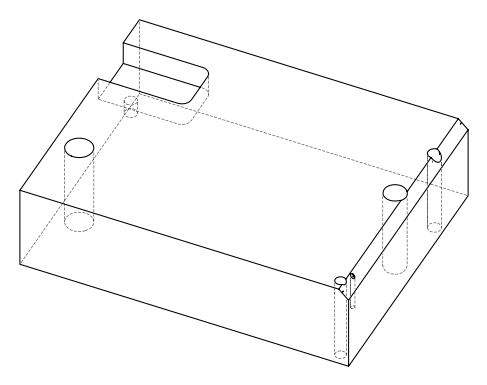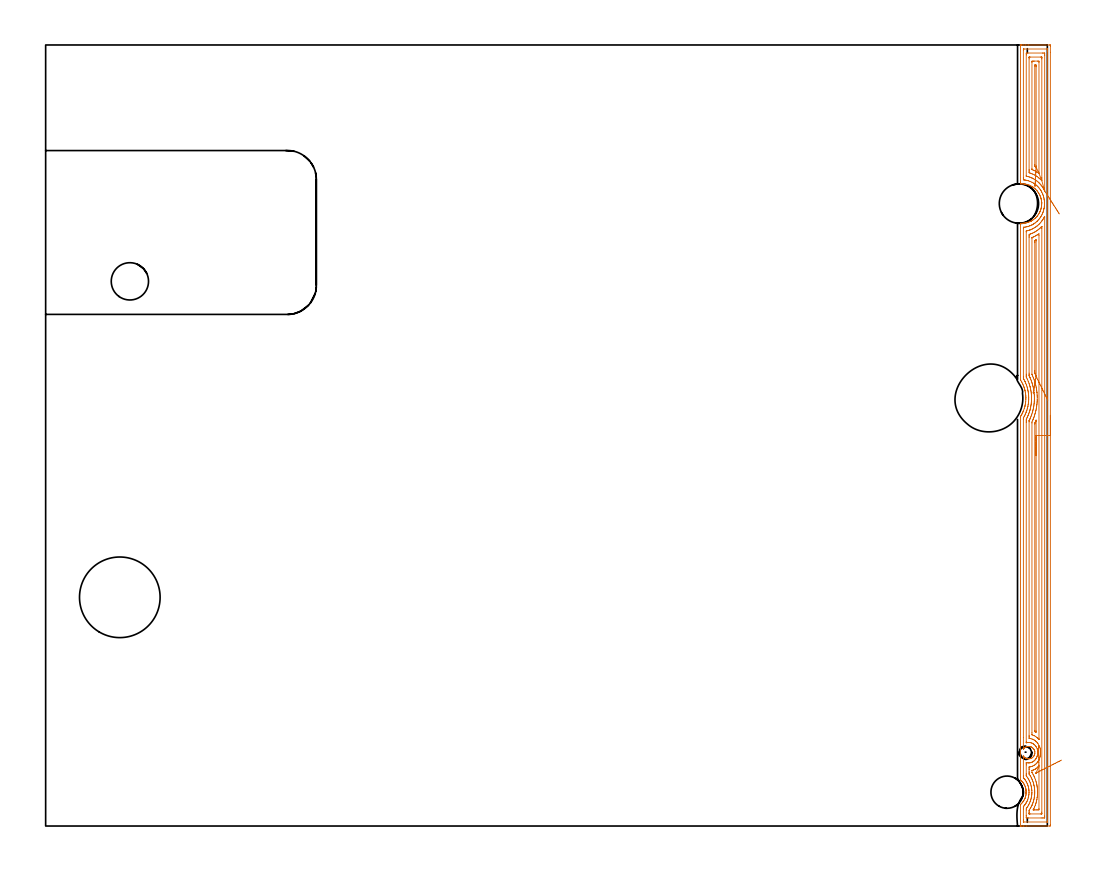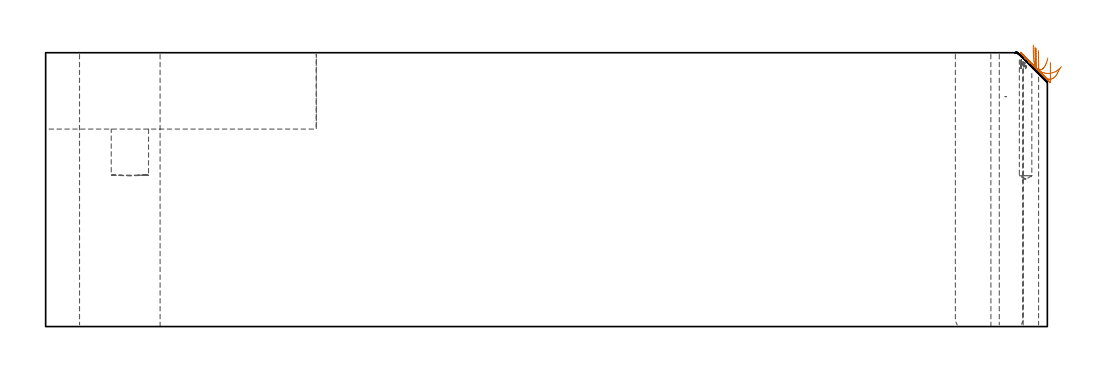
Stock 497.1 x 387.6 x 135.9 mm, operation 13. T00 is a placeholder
(PLAN: 15 operations, 12 tool changes, 46.1 min)
(1 INDEXABLE_INSERT_DRILL_THROUGH_HOLE_FROM_SOLID | STEP1HOLE_3 | NXT0302_035 | 0.56 min | 170663 mm3)
(2 INDEXABLE_INSERT_DRILL_BLIND_HOLE_FROM_SOLID | STEP1POCKET | NXT0302_008 | 0.11 min | 16328 mm3)
(3 SPOT_DRILL | STEP1HOLE | NXT0321_9005460120000 | 0.05 min | 182 mm3)
(4 SPOT_DRILL_1 | STEP1HOLE_2 | NXT0321_9005460120000 | 0.03 min | 57 mm3)
(5 SPOT_DRILL_2 | STEP1POCKET_1 | NXT0321_9005460120000 | 0.03 min | 35 mm3)
(6 DRILL_BLIND_HOLE_INTO_CENTER | STEP1HOLE | UGT0301_457 | 0.05 min | 168 mm3)
(7 GUN_DRILL_THROUGH_HOLE | STEP1HOLE | UGT0307_003 | 0.69 min | 4904 mm3)
(8 SPADE_DRILL_TO_ENLARGE_THROUGH_HOLE | STEP1HOLE | UGT0306_010 | 0.58 min | 35249 mm3)
(9 DRILL_BLIND_HOLE_INTO_CENTER_1 | STEP1HOLE_2 | UGT0301_217 | 0.07 min | 1143 mm3)
(10 DRILL_TO_ENLARGE_BLIND_HOLE | STEP1HOLE_2 | NXT0301_111 | 0.11 min | 3431 mm3)
(11 GUN_DRILL_THROUGH_HOLE_1 | STEP1HOLE_2 | UGT0307_013 | 0.77 min | 22727 mm3)
(12 DRILL_BLIND_HOLE_INTO_CENTER_2 | STEP1POCKET_1 | UGT0301_457 | 0.26 min | 1813 mm3)
(13 AREA_MILL | FG_CHAMFER_SURFACE | UGT0205_001 | 18.48 min | 41581 mm3)
(14 MILL_SLOT | SLOT_PARTIAL_RECTANGULAR | UGT0201_094 | Follow Part, ap 5, ae 75% | 15.5 min | 400421 mm3)
(15 MILL_THROUGH_HOLE_FROM_SOLID_MATERIAL | STEP1HOLE_1 | NXT0201_007 | Circular | 8.86 min | 119227 mm3)
(TOOL NXT0302_035 | Index. Insert Drill 40mm [880-D4000L40-05] | D40 PA176 FL200 Z2)
(TOOL NXT0302_008 | Index. Insert Drill 18.5mm [880-D1850L25-05] | D18.5 PA176 FL93 Z2)
(TOOL NXT0321_9005460120000 | NC Spot Drill, 142deg, 12mm, Carbide, Uncoated | D12 PA142 FL30 Z2)
(TOOL UGT0301_457 | Carbide Drill 6.2 mm | D6.2 PA118 FL63 Z2)
(TOOL UGT0307_003 | Gun Drill 7 mm | D7 PA130 FL24 Z1)
(TOOL UGT0306_010 | Spade Drill 19.5mm | D19.5 PA132 FL10 Z2)
(TOOL UGT0301_217 | Twist Drill 10.4 mm | D10.4 PA118 FL82 Z2)
(TOOL NXT0301_111 | Carbide Drill 16.1mm [860.1-1610-050A1-PM 4234] | D16.1 PA147 FL73 Z2)
(TOOL UGT0307_013 | Gun Drill 16 mm | D16 PA130 FL24 Z1)
(TOOL UGT0205_001 | Chamfer Mill 20 x 3 x 45 deg. | D20 FL50 Z2)
(TOOL UGT0201_094 | End mill 20 mm | D20 FL38 Z4)
(TOOL NXT0201_007 | ENDMILL 25mm [R216.25-25050GCK54P 1620] | D25 R3 FL54 Z5)
(OP 13 AREA_MILL)
G17 G21 G94 G90
T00 M6
G54
G17 G0 G90 X498.6 Y203.8 S1061 M3
G43 Z145.9 H0
Z131.1
G94 G1 Y203.762 Z130.228 F250.
Y203.648 Z129.363
Y203.459 Z128.512
Y203.197 Z127.68
Y202.863 Z126.874
Y202.46 Z126.1
Y201.992 Z125.364
Y201.461 Z124.672
Y200.871 Z124.029
Y200.228 Z123.44
Y199.536 Z122.908
Y198.8 Z122.44
Y198.026 Z122.037
Y197.22 Z121.703
Y196.388 Z121.441
Y195.537 Z121.252
Y194.672 Z121.138
Y193.8 Z121.1
X498.599 Y0.631 Z121.101
X498.596 Y0.241 Z121.102
X498.593 Y0.01 Z121.105
X498.214 Y0. Z121.483
X486.816 Z132.878
X485.424 Z134.272
X485.063 Z134.632
X484.118 Z135.582
X483.958 Y0.001 Z135.734
X483.893 Y0.003 Z135.799
X483.803 Y0.01 Z135.888
X483.8 Y0.184 Z135.9
Y10.469
X483.804 Y10.715 Z135.89
X483.897 Y10.807 Z135.8
X483.971 Y10.878 Z135.729
X484.227 Y11.125 Z135.472
X484.544 Y11.452 Z135.156
X484.77 Y11.717 Z134.927
X484.79 Y11.74 Z134.907
X485.02 Y12.038 Z134.678
X485.063 Y12.098 Z134.635
X485.175 Y12.257 Z134.52
X485.239 Y12.345 Z134.458
X485.468 Y12.713 Z134.23
X485.682 Y13.089 Z134.015
X485.714 Y13.152 Z133.982
X485.758 Y13.239 Z133.938
X485.88 Y13.508 Z133.819
X485.92 Y13.599 Z133.777
X485.959 Y13.683 Z133.74
X486.008 Y13.81 Z133.691
X486.134 Y14.133 Z133.564
X486.248 Y14.493 Z133.45
X486.276 Y14.579 Z133.423
X486.392 Y15.027 Z133.307
X486.418 Y15.157 Z133.282
X486.481 Y15.473 Z133.219
X486.545 Y15.921 Z133.153
X486.553 Y16.001 Z133.145
X486.574 Y16.217 Z133.12
Y16.238 Z133.119
X486.587 Y16.455 Z133.11
X486.589 Y16.507 Z133.107
Y16.516 Z133.106
X486.596 Y16.725 Z133.103
Y16.729
X486.595 Y16.731 Z133.101
Y16.732 Z133.099
X486.598 Y16.815 Z133.101
X486.597 Y16.87 Z133.102
X486.589 Y17.099 Z133.106
X486.581 Y17.226 Z133.11
X486.575 Y17.379 Z133.122
Y17.383
X486.56 Y17.546 Z133.134
X486.551 Y17.623 Z133.142
X486.543 Y17.709 Z133.154
X486.524 Y17.84 Z133.175
X486.521 Y17.861 Z133.179
X486.475 Y18.157 Z133.223
X486.401 Y18.517 Z133.295
X486.384 Y18.603 Z133.312
X486.378 Y18.626 Z133.318
X486.287 Y18.964 Z133.405
X486.266 Y19.051 Z133.429
X486.232 Y19.162 Z133.467
X486.215 Y19.213 Z133.483
X486.149 Y19.412 Z133.545
X486.122 Y19.496 Z133.573
X485.945 Y19.946 Z133.752
X485.745 Y20.39 Z133.955
X485.683 Y20.512 Z134.016
X485.544 Y20.753 Z134.154
X485.459 Y20.902 Z134.239
X485.22 Y21.284 Z134.478
X485.011 Y21.576 Z134.688
X484.791 Y21.861 Z134.909
X484.725 Y21.941 Z134.975
X484.657 Y22.022 Z135.043
X484.592 Y22.094 Z135.107
X484.519 Y22.178 Z135.181
X484.231 Y22.472 Z135.468
X484.214 Y22.49 Z135.485
X483.865 Y22.821 Z135.831
X483.804 Y22.885 Z135.889
X483.8 Y22.989 Z135.9
Y202.743
X483.805 Y203.257 Z135.895
X483.806 Y203.264 Z135.894
X483.899 Y203.416 Z135.801
X484.028 Y203.632 Z135.671
X484.279 Y204.084 Z135.415
X484.456 Y204.396 Z135.241
X484.529 Y204.526 Z135.169
X484.791 Y205.035 Z134.908
X484.964 Y205.42 Z134.733
X485.054 Y205.636 Z134.646
X485.15 Y205.873 Z134.547
X485.205 Y206.006 Z134.493
X485.331 Y206.314 Z134.367
X485.655 Y207.208 Z134.045
X485.684 Y207.298 Z134.016
X485.903 Y208.109 Z133.79
X485.939 Y208.26 Z133.758
X485.971 Y208.397 Z133.726
X486.005 Y208.556 Z133.686
X486.108 Y209.003 Z133.583
X486.266 Y209.897 Z133.433
X486.37 Y210.792 Z133.326
X486.428 Y211.686 Z133.267
X486.432 Y212.17 Z133.256
X486.435 Y212.58
X486.426 Y212.787 Z133.263
X486.421 Y212.931 Z133.272
X486.398 Y213.465 Z133.293
X486.397 Y213.475 Z133.294
X486.309 Y214.369 Z133.386
X486.254 Y214.746 Z133.445
X486.177 Y215.253 Z133.52
X486.049 Y215.857 Z133.644
X485.988 Y216.147 Z133.704
X485.986 Y216.158 Z133.707
X485.965 Y216.243 Z133.731
X485.939 Y216.346 Z133.759
X485.896 Y216.514 Z133.803
X485.759 Y217.04 Z133.939
X485.683 Y217.302 Z134.015
X485.647 Y217.41 Z134.051
X485.579 Y217.619 Z134.119
X485.464 Y217.946 Z134.231
X485.348 Y218.258 Z134.351
X485.301 Y218.382 Z134.398
X485.112 Y218.84 Z134.585
X484.911 Y219.296 Z134.789
X484.791 Y219.566 Z134.908
X484.704 Y219.735 Z134.993
X484.405 Y220.294 Z135.295
X484.231 Y220.616 Z135.467
X483.898 Y221.184 Z135.8
X483.852 Y221.258 Z135.846
X483.804 Y221.346 Z135.89
X483.8 Y221.523 Z135.9
Y298.88
X483.803 Y299.111 Z135.889
X484.007 Y299.12 Z135.687
X484.789 Y299.116 Z134.907
X485.236 Y299.135 Z134.46
X485.405 Y299.153 Z134.29
X485.682 Y299.181 Z134.014
X485.939 Y299.218 Z133.757
X486.34 Y299.276 Z133.36
X486.576 Y299.327 Z133.123
X486.816 Y299.387 Z132.88
X486.953 Y299.42 Z132.745
X487.023 Y299.438 Z132.675
X487.255 Y299.505 Z132.442
X487.468 Y299.567 Z132.23
X487.917 Y299.722 Z131.782
X488.361 Y299.901 Z131.338
X488.409 Y299.924 Z131.289
X488.57 Y299.998 Z131.126
X488.701 Y300.058 Z130.998
X488.945 Y300.17 Z130.754
X489.041 Y300.222 Z130.658
X489.154 Y300.284 Z130.542
X489.253 Y300.337 Z130.445
X489.703 Y300.607 Z129.995
X489.885 Y300.726 Z129.813
X490.145 Y300.896 Z129.553
X490.378 Y301.064 Z129.32
X491.039 Y301.613 Z128.661
X491.144 Y301.712 Z128.554
X491.2 Y301.765 Z128.497
X491.246 Y301.807 Z128.452
X491.408 Y301.958 Z128.291
X491.734 Y302.308 Z127.965
X491.785 Y302.364 Z127.912
X491.841 Y302.424 Z127.858
X491.931 Y302.521 Z127.768
X492.002 Y302.606 Z127.697
X492.077 Y302.699 Z127.619
X492.185 Y302.827 Z127.515
X492.205 Y302.851 Z127.494
X492.522 Y303.288 Z127.177
X492.661 Y303.494 Z127.037
X492.831 Y303.745 Z126.867
X493.083 Y304.189 Z126.614
X493.173 Y304.358 Z126.526
X493.24 Y304.486 Z126.46
X493.319 Y304.639 Z126.379
X493.342 Y304.693 Z126.354
X493.519 Y305.084 Z126.18
X493.538 Y305.13 Z126.162
X493.7 Y305.533 Z125.998
X493.852 Y305.999 Z125.845
X493.862 Y306.035 Z125.834
X493.975 Y306.427 Z125.723
X494.019 Y306.611 Z125.68
X494.079 Y306.873 Z125.617
X494.146 Y307.223 Z125.553
X494.163 Y307.321 Z125.533
X494.17 Y307.376 Z125.524
X494.226 Y307.767 Z125.472
X494.235 Y307.852 Z125.464
X494.268 Y308.215 Z125.429
X494.289 Y308.661 Z125.406
Y308.859 Z125.404
Y308.938 Z125.405
Y309.109 Z125.406
X494.286 Y309.165 Z125.407
X494.281 Y309.321 Z125.418
X494.282 Y309.323
X494.271 Y309.556 Z125.428
X494.23 Y310.002 Z125.468
X494.222 Y310.059 Z125.475
X494.168 Y310.45 Z125.529
X494.085 Y310.896 Z125.611
X494.072 Y310.953 Z125.624
X493.981 Y311.344 Z125.716
X493.965 Y311.4 Z125.732
X493.857 Y311.79 Z125.842
X493.806 Y311.948 Z125.894
X493.715 Y312.224 Z125.982
X493.611 Y312.498 Z126.088
X493.597 Y312.533 Z126.102
X493.535 Y312.684 Z126.162
X493.329 Y313.134 Z126.367
X493.104 Y313.578 Z126.594
X492.824 Y314.066 Z126.876
X492.694 Y314.271 Z127.006
X492.557 Y314.472 Z127.143
X492.526 Y314.514 Z127.174
X492.25 Y314.883 Z127.448
X492.077 Y315.1 Z127.619
X491.93 Y315.286 Z127.768
X491.862 Y315.366 Z127.837
X491.457 Y315.787 Z128.241
X491.038 Y316.196 Z128.66
X490.969 Y316.259 Z128.729
X490.562 Y316.589 Z129.136
X490.33 Y316.766 Z129.37
X490.146 Y316.905 Z129.554
X490.075 Y316.954 Z129.625
X489.963 Y317.032 Z129.735
X489.885 Y317.083 Z129.811
X489.778 Y317.153 Z129.92
X489.676 Y317.213 Z130.024
X489.661 Y317.222 Z130.039
X489.446 Y317.346 Z130.249
X489.252 Y317.46 Z130.445
X488.81 Y317.693 Z130.889
X488.591 Y317.795 Z131.109
X488.361 Y317.902 Z131.338
X488.248 Y317.948 Z131.45
X488.131 Y317.997 Z131.564
X488.011 Y318.047 Z131.687
X487.469 Y318.231 Z132.231
X487.023 Y318.362 Z132.675
X486.816 Y318.412 Z132.882
X486.576 Y318.47 Z133.123
X486.131 Y318.556 Z133.569
X485.939 Y318.582 Z133.76
X485.684 Y318.616 Z134.015
X485.247 Y318.649 Z134.451
X484.791 Y318.683 Z134.908
X484.186 Y318.681 Z135.511
X484.077 Z135.62
X483.896 Y318.683 Z135.801
X483.805 Y318.685 Z135.891
X483.8 Y319.002 Z135.9
Y387.416
X483.802 Y387.59 Z135.889
X483.957 Y387.597 Z135.736
X484.118 Y387.6 Z135.582
X484.341 Z135.359
X485.063 Z134.632
X486.3 Z133.396
X487.693 Z132.003
X498.214 Z121.483
X498.475 Y387.597 Z121.223
X498.592 Y387.59 Z121.106
X498.599 Y387.47 Z121.099
X498.6 Y386.969 Z121.1
Y383.95
Y193.8
X497.186 Z122.514
X497.185 Y2.575 Z122.515
X497.179 Y2.013 Z122.521
X497.119 Y2.009 Z122.581
X497.009 Y2.004 Z122.691
X496.872 Y2.001 Z122.828
X485.473 Z134.227
X485.283 Y2.006 Z134.417
X485.248 Y2.01 Z134.452
X485.221 Y2.016 Z134.479
X485.22 Y2.059 Z134.48
X485.216 Y2.264 Z134.484
X485.215 Y2.42 Z134.485
X485.214 Y3.16 Z134.486
Y8.525
Y8.68
X485.216 Y9.418 Z134.484
X485.219 Y9.574 Z134.481
X485.221 Y9.662 Z134.479
X485.391 Y9.857 Z134.309
X485.517 Y10.005 Z134.183
X485.919 Y10.489 Z133.781
X485.939 Y10.517 Z133.761
X486.284 Y11.011 Z133.416
X486.508 Y11.363 Z133.192
X486.582 Y11.483 Z133.118
X486.625 Y11.558 Z133.075
X486.816 Y11.904 Z132.884
X486.933 Y12.138 Z132.767
X486.989 Y12.257 Z132.711
X487.204 Y12.755 Z132.496
X487.359 Y13.152 Z132.341
X487.411 Y13.295 Z132.289
X487.636 Y14.017 Z132.064
X487.644 Y14.046 Z132.056
X487.693 Y14.238 Z132.007
X487.813 Y14.817 Z131.887
X487.837 Y14.94 Z131.863
X487.933 Y15.589 Z131.767
X487.959 Y15.834 Z131.741
X487.997 Y16.419 Z131.703
X488.005 Y16.729 Z131.695
X487.992 Y17.318 Z131.708
X487.973 Y17.623 Z131.727
X487.944 Y17.937 Z131.756
X487.893 Y18.313 Z131.807
X487.86 Y18.517 Z131.84
X487.693 Y19.369 Z132.007
X487.684 Y19.403 Z132.016
X487.678 Y19.427 Z132.022
X487.53 Y19.935 Z132.17
X487.41 Y20.306 Z132.29
X487.234 Y20.774 Z132.466
X487.05 Y21.2 Z132.65
X486.816 Y21.694 Z132.884
X486.588 Y22.094 Z133.112
X486.207 Y22.716 Z133.493
X486.009 Y22.989 Z133.691
X485.939 Y23.08 Z133.761
X485.585 Y23.518 Z134.115
X485.268 Y23.883 Z134.432
X485.227 Y23.934 Z134.473
X485.221 Y23.977 Z134.479
X485.218 Y24.068 Z134.482
X485.216 Y24.253 Z134.484
X485.214 Y24.623 Z134.486
Y24.777
X485.215 Y34.615 Z134.485
X485.216 Y34.69 Z134.484
X485.217 Y34.691 Z134.483
X485.219 Z134.482
X485.279 Y34.615 Z134.421
X485.44 Y34.407 Z134.26
X485.684 Y34.145 Z134.016
X485.897 Y33.963 Z133.803
X486.12 Y33.798 Z133.58
X486.345 Y33.671 Z133.355
X486.576 Y33.563 Z133.124
X487.016 Y33.413 Z132.684
X487.469 Y33.33 Z132.231
X487.916 Y33.315 Z131.784
X488.361 Y33.363 Z131.339
X488.816 Y33.484 Z130.884
X489.254 Y33.674 Z130.446
X489.479 Y33.798 Z130.221
X489.828 Y34.07 Z129.872
X490.146 Y34.385 Z129.554
X490.38 Y34.692 Z129.32
X490.508 Y34.905 Z129.192
X490.618 Y35.125 Z129.082
X490.71 Y35.352 Z128.99
X490.785 Y35.586 Z128.915
X490.836 Y35.807 Z128.864
X490.873 Y36.029 Z128.827
X490.894 Y36.254 Z128.806
X490.901 Y37.16 Z128.799
X490.799 Y37.184 Z128.901
X490.797 Y37.185 Z128.903
X490.738 Y37.374 Z128.962
X490.564 Y37.836 Z129.136
X490.435 Y38.048 Z129.265
X490.394 Y38.12 Z129.306
X490.309 Y38.268 Z129.391
X490.148 Y38.421 Z129.552
X489.944 Y38.629 Z129.756
X489.729 Y38.817 Z129.971
X489.498 Y38.985 Z130.202
X489.254 Y39.136 Z130.446
X489.213 Y39.161 Z130.487
X489.007 Y39.251 Z130.693
X488.795 Y39.326 Z130.905
X488.361 Y39.437 Z131.339
X487.916 Y39.485 Z131.784
X487.469 Y39.47 Z132.231
X487.016 Y39.387 Z132.684
X486.576 Y39.24 Z133.124
X486.393 Y39.161 Z133.307
X486.026 Y38.928 Z133.674
X485.684 Y38.653 Z134.016
X485.501 Y38.469 Z134.199
X485.331 Y38.268 Z134.369
X485.276 Y38.192 Z134.424
X485.221 Y38.121 Z134.479
X485.217 Y38.192 Z134.483
X485.215 Y38.235 Z134.485
X485.214 Y43.961 Z134.486
Y201.849
X485.216 Y202.219 Z134.484
X485.219 Y202.403 Z134.481
X485.221 Y202.494 Z134.479
X485.242 Y202.56 Z134.458
X485.338 Y202.743 Z134.362
X485.551 Y203.139 Z134.149
X485.82 Y203.637 Z133.88
X485.846 Y203.685 Z133.854
X485.862 Y203.717 Z133.838
X485.939 Y203.876 Z133.761
X486.141 Y204.326 Z133.559
X486.231 Y204.532 Z133.469
X486.404 Y204.952 Z133.296
X486.596 Y205.426 Z133.104
X486.632 Y205.52 Z133.068
X486.657 Y205.588 Z133.043
X486.816 Y206.027 Z132.884
X486.892 Y206.243 Z132.808
X486.916 Y206.32 Z132.784
X487.093 Y206.932 Z132.607
X487.171 Y207.215 Z132.529
X487.278 Y207.638 Z132.422
X487.392 Y208.109 Z132.308
X487.423 Y208.246 Z132.277
X487.446 Y208.36 Z132.254
X487.565 Y209.003 Z132.135
X487.584 Y209.115 Z132.116
X487.693 Y209.835 Z132.007
X487.7 Y209.891 Z132.
X487.782 Y210.701 Z131.918
X487.789 Y210.792 Z131.911
X487.835 Y211.541 Z131.865
X487.839 Y211.686 Z131.861
X487.848 Y212.422 Z131.852
X487.847 Y212.58 Z131.853
X487.82 Y213.345 Z131.88
X487.812 Y213.475 Z131.888
X487.744 Y214.317 Z131.956
X487.739 Y214.369 Z131.961
X487.693 Y214.791 Z132.007
X487.609 Y215.349 Z132.091
X487.534 Y215.785 Z132.166
X487.46 Y216.158 Z132.24
X487.396 Y216.46 Z132.304
X487.256 Y217.052 Z132.444
X487.164 Y217.406 Z132.536
X487.018 Y217.946 Z132.682
X486.816 Y218.588 Z132.884
X486.728 Y218.84 Z132.972
X486.676 Y218.983 Z133.024
X486.374 Y219.735 Z133.326
X486.029 Y220.538 Z133.671
X485.987 Y220.629 Z133.713
X485.939 Y220.726 Z133.761
X485.518 Y221.523 Z134.182
X485.362 Y221.817 Z134.338
X485.221 Y222.082 Z134.479
X485.217 Y222.26 Z134.483
X485.216 Y222.418 Z134.484
X485.214 Y223.157 Z134.486
X485.215 Y296.644 Z134.485
X485.217 Y297.014 Z134.483
X485.219 Y297.106 Z134.481
X485.221 Y297.121 Z134.479
X485.242 Y297.126 Z134.458
X485.296 Y297.135 Z134.404
X485.441 Y297.153 Z134.259
X485.939 Y297.217 Z133.761
X486.216 Y297.256 Z133.484
X486.816 Y297.366 Z132.884
X486.956 Y297.396 Z132.744
X487.514 Y297.539 Z132.186
X487.653 Y297.58 Z132.047
X487.693 Y297.593 Z132.007
X488.305 Y297.809 Z131.395
X488.57 Y297.916 Z131.13
X488.927 Y298.069 Z130.773
X489.446 Y298.307 Z130.254
X489.53 Y298.348 Z130.17
X489.689 Y298.433 Z130.011
X490.089 Y298.672 Z129.611
X490.323 Y298.819 Z129.377
X490.627 Y299.018 Z129.073
X491.076 Y299.327 Z128.624
X491.146 Y299.383 Z128.554
X491.2 Y299.428 Z128.5
X491.623 Y299.79 Z128.077
X492.077 Y300.186 Z127.623
X492.095 Y300.203 Z127.605
X492.115 Y300.222 Z127.585
X492.525 Y300.659 Z127.175
X492.954 Y301.125 Z126.746
X493.332 Y301.624 Z126.368
X493.613 Y302.01 Z126.087
X493.67 Y302.092 Z126.03
X493.703 Y302.141 Z125.997
X493.83 Y302.34 Z125.87
X494.039 Y302.692 Z125.661
X494.16 Y302.905 Z125.54
X494.352 Y303.266 Z125.348
X494.617 Y303.799 Z125.083
X494.629 Y303.825 Z125.071
X494.707 Y304.004 Z124.993
X494.902 Y304.494 Z124.798
X494.977 Y304.693 Z124.723
X495.129 Y305.157 Z124.571
X495.257 Y305.587 Z124.443
X495.297 Y305.734 Z124.403
X495.326 Y305.85 Z124.374
X495.468 Y306.482 Z124.232
X495.479 Y306.535 Z124.221
X495.488 Y306.58 Z124.213
X495.584 Y307.161 Z124.116
X495.609 Y307.35 Z124.091
X495.612 Y307.376 Z124.088
X495.68 Y308.173 Z124.02
X495.685 Y308.27 Z124.015
X495.698 Y308.656 Z124.002
X495.701 Y309.045 Z123.999
X495.698 Y309.165 Z124.002
X495.655 Y309.987 Z124.045
X495.648 Y310.059 Z124.052
X495.584 Y310.636 Z124.116
X495.537 Y310.953 Z124.163
X495.533 Y310.979 Z124.167
X495.527 Y311.011 Z124.173
X495.435 Y311.47 Z124.265
X495.347 Y311.848 Z124.353
X495.265 Y312.173 Z124.435
X495.097 Y312.742 Z124.603
X495.003 Y313.03 Z124.697
X494.829 Y313.512 Z124.871
X494.777 Y313.636 Z124.923
X494.707 Y313.797 Z124.993
X494.354 Y314.53 Z125.346
X494.237 Y314.762 Z125.463
X493.913 Y315.34 Z125.787
X493.861 Y315.425 Z125.839
X493.83 Y315.471 Z125.87
X493.487 Y315.967 Z126.213
X493.225 Y316.319 Z126.475
X492.954 Y316.663 Z126.746
X492.707 Y316.958 Z126.993
X492.466 Y317.213 Z127.234
X492.077 Y317.602 Z127.623
X491.825 Y317.846 Z127.875
X491.524 Y318.108 Z128.176
X491.2 Y318.365 Z128.5
X490.329 Y318.996 Z129.371
X490.319 Y319.002 Z129.381
X489.761 Y319.316 Z129.939
X489.446 Y319.482 Z130.254
X488.578 Y319.896 Z131.122
X488.564 Y319.902 Z131.136
X487.693 Y320.198 Z132.007
X487.274 Y320.324 Z132.426
X486.816 Y320.431 Z132.884
X486.171 Y320.554 Z133.529
X485.939 Y320.586 Z133.761
X485.765 Y320.606 Z133.935
X485.224 Y320.664 Z134.476
X485.221 Y320.687 Z134.479
X485.219 Y320.791 Z134.481
X485.215 Y321.53 Z134.485
X485.214 Y321.685 Z134.486
X485.215 Y385.025 Z134.485
X485.221 Y385.587 Z134.479
X485.281 Y385.591 Z134.419
X485.391 Y385.596 Z134.309
X485.528 Y385.599 Z134.172
X496.927 Z122.773
X497.117 Y385.594 Z122.583
X497.152 Y385.591 Z122.548
X497.179 Y385.584 Z122.521
X497.18 Y385.541 Z122.52
X497.185 Y385.336 Z122.515
Y385.18
X497.186 Y384.44 Z122.514
Y193.8
X495.772 Z123.928
X495.771 Y4.912 Z123.929
X495.766 Y4.209 Z123.934
X495.764 Y4.024 Z123.936
X495.584 Y4.01 Z124.116
X495.383 Y4.003 Z124.317
X494.707 Y4.001 Z124.993
X494.035 Y4. Z125.665
X487.693 Z132.007
X487.017 Y4.003 Z132.683
X486.816 Y4.01 Z132.884
X486.635 Y4.026 Z133.065
X486.632 Y4.209 Z133.068
X486.63 Y4.398 Z133.07
X486.629 Y5.103 Z133.071
X486.628 Y5.294 Z133.072
X486.63 Y7.976 Z133.07
X486.635 Y8.68 Z133.065
X486.706 Y8.792 Z132.994
X486.816 Y8.944 Z132.884
X487.078 Y9.307 Z132.622
X487.268 Y9.574 Z132.432
X487.437 Y9.836 Z132.263
X487.693 Y10.248 Z132.007
X487.773 Y10.387 Z131.927
X487.819 Y10.469 Z131.881
X488.079 Y10.969 Z131.621
X488.258 Y11.363 Z131.442
X488.57 Y12.099 Z131.13
X488.613 Y12.213 Z131.087
X488.629 Y12.257 Z131.071
X488.827 Y12.889 Z130.873
X488.906 Y13.152 Z130.794
X489.023 Y13.583 Z130.677
X489.124 Y14.046 Z130.576
X489.182 Y14.316 Z130.518
X489.284 Y14.94 Z130.416
X489.305 Y15.085 Z130.395
X489.347 Y15.436 Z130.353
X489.384 Y15.834 Z130.316
X489.389 Y15.893 Z130.311
X489.408 Y16.298 Z130.292
X489.425 Y16.729 Z130.275
Y16.75
X489.397 Y17.623 Z130.303
X489.394 Y17.676 Z130.306
X489.354 Y18.112 Z130.346
X489.306 Y18.517 Z130.394
X489.284 Y18.683 Z130.416
X489.218 Y19.075 Z130.482
X489.151 Y19.412 Z130.549
X489.071 Y19.795 Z130.629
X488.946 Y20.306 Z130.754
X488.734 Y21.033 Z130.966
X488.676 Y21.2 Z131.024
X488.57 Y21.488 Z131.13
X488.32 Y22.094 Z131.38
X488.111 Y22.563 Z131.589
X487.895 Y22.989 Z131.805
X487.693 Y23.343 Z132.007
X487.357 Y23.883 Z132.343
X487.14 Y24.212 Z132.56
X486.816 Y24.653 Z132.884
X486.723 Y24.777 Z132.977
X486.662 Y24.862 Z133.038
X486.635 Y24.902 Z133.065
X486.633 Y24.922 Z133.067
X486.63 Y24.967 Z133.07
X486.629 Y25.672 Z133.071
X486.628 Y25.863 Z133.072
Y30.335
X486.629 Y31.037 Z133.071
X486.63 Y31.228 Z133.07
X486.634 Y31.42 Z133.066
X486.635 Y31.466 Z133.065
X486.654 Y31.469 Z133.046
X487.394 Y31.342 Z132.306
X487.693 Y31.332 Z132.007
X487.994 Y31.328 Z131.706
X488.26 Y31.354 Z131.44
X488.57 Y31.395 Z131.13
X488.988 Y31.505 Z130.712
X489.191 Y31.566 Z130.509
X489.446 Y31.674 Z130.254
X489.623 Y31.752 Z130.077
X489.974 Y31.932 Z129.726
X490.183 Y32.075 Z129.517
X490.323 Y32.181 Z129.377
X490.551 Y32.363 Z129.149
X490.669 Y32.473 Z129.031
X491.021 Y32.826 Z128.679
X491.104 Y32.924 Z128.596
X491.2 Y33.046 Z128.5
X491.396 Y33.316 Z128.304
X491.474 Y33.441 Z128.226
X491.639 Y33.72 Z128.061
X491.787 Y34.016 Z127.913
X491.891 Y34.264 Z127.809
X492.019 Y34.615 Z127.681
X492.077 Y34.788 Z127.623
X492.21 Y35.373 Z127.49
X492.232 Y35.509 Z127.468
X492.276 Y35.852 Z127.424
X492.301 Y36.175 Z127.399
X492.304 Y36.403 Z127.396
X492.307 Y37.062 Z127.393
X492.305 Y37.298 Z127.395
X492.266 Y37.642 Z127.434
X492.221 Y37.85 Z127.479
X492.133 Y38.134 Z127.567
X492.11 Y38.192 Z127.59
X492.077 Y38.265 Z127.623
X491.659 Y39.086 Z128.041
X491.487 Y39.378 Z128.213
X491.361 Y39.588 Z128.339
X491.2 Y39.808 Z128.5
X491.033 Y39.98 Z128.667
X490.672 Y40.331 Z129.028
X490.323 Y40.622 Z129.377
X490.179 Y40.727 Z129.521
X489.963 Y40.875 Z129.737
X489.635 Y41.06 Z130.065
X489.446 Y41.142 Z130.254
X489.044 Y41.285 Z130.656
X488.57 Y41.405 Z131.13
X487.982 Y41.474 Z131.718
X487.693 Y41.468 Z132.007
X487.403 Y41.458 Z132.297
X487.157 Y41.421 Z132.543
X486.816 Y41.357 Z132.884
X486.672 Y41.329 Z133.028
X486.643 Y41.325 Z133.057
X486.635 Y41.326 Z133.065
X486.634 Y41.349 Z133.066
X486.63 Y41.45 Z133.07
X486.629 Y41.578 Z133.071
X486.628 Y41.769 Z133.072
X486.629 Y200.251 Z133.071
X486.63 Y200.954 Z133.07
X486.632 Y201.142 Z133.068
X486.646 Y201.849 Z133.054
X487.005 Y202.55 Z132.695
X487.101 Y202.743 Z132.599
X487.289 Y203.155 Z132.411
X487.501 Y203.637 Z132.199
X487.558 Y203.775 Z132.142
X487.693 Y204.102 Z132.007
X487.814 Y204.408 Z131.886
X487.86 Y204.532 Z131.84
X488.051 Y205.061 Z131.649
X488.18 Y205.426 Z131.52
X488.272 Y205.729 Z131.428
X488.447 Y206.32 Z131.253
X488.474 Y206.418 Z131.226
X488.57 Y206.782 Z131.13
X488.654 Y207.129 Z131.046
X488.673 Y207.215 Z131.027
X488.814 Y207.86 Z130.886
X488.86 Y208.109 Z130.84
X488.95 Y208.615 Z130.75
X489.009 Y209.003 Z130.691
X489.065 Y209.392 Z130.635
X489.124 Y209.897 Z130.576
X489.155 Y210.194 Z130.545
X489.206 Y210.792 Z130.494
X489.221 Y211.021 Z130.479
X489.253 Y211.686 Z130.447
X489.257 Y211.879 Z130.443
X489.261 Y212.58 Z130.439
X489.258 Y212.773 Z130.442
X489.229 Y213.475 Z130.471
X489.216 Y213.709 Z130.484
X489.161 Y214.369 Z130.539
X489.129 Y214.693 Z130.571
X489.061 Y215.263 Z130.639
X488.994 Y215.725 Z130.706
X488.925 Y216.158 Z130.775
X488.797 Y216.82 Z130.903
X488.746 Y217.052 Z130.954
X488.57 Y217.82 Z131.13
X488.537 Y217.946 Z131.163
X488.525 Y217.991 Z131.175
X488.284 Y218.84 Z131.416
X488.149 Y219.27 Z131.551
X487.989 Y219.735 Z131.711
X487.693 Y220.514 Z132.007
X487.648 Y220.629 Z132.052
X487.617 Y220.707 Z132.083
X487.253 Y221.523 Z132.447
X487.115 Y221.828 Z132.585
X486.812 Y222.422 Z132.888
X486.635 Y222.788 Z133.065
X486.633 Y222.961 Z133.067
X486.63 Y223.312 Z133.07
X486.629 Y223.503 Z133.071
X486.628 Y224.206 Z133.072
X486.629 Y294.856 Z133.071
X486.63 Y295.046 Z133.07
X486.633 Y295.238 Z133.067
X486.635 Y295.287 Z133.065
X486.652 Y295.3 Z133.048
X486.703 Y295.314 Z132.997
X486.816 Y295.341 Z132.884
X487.143 Y295.417 Z132.557
X487.693 Y295.557 Z132.007
X487.842 Y295.598 Z131.858
X488.329 Y295.75 Z131.371
X488.508 Y295.813 Z131.192
X488.57 Y295.836 Z131.13
X489.135 Y296.068 Z130.565
X489.446 Y296.205 Z130.254
X489.743 Y296.342 Z129.957
X490.327 Y296.64 Z129.373
X490.335 Y296.644 Z129.365
X490.874 Y296.977 Z128.826
X491.2 Y297.188 Z128.5
X491.407 Y297.328 Z128.293
X491.705 Y297.539 Z127.995
X491.914 Y297.705 Z127.786
X492.077 Y297.84 Z127.623
X492.393 Y298.111 Z127.307
X492.762 Y298.433 Z126.938
X492.862 Y298.527 Z126.838
X492.954 Y298.618 Z126.746
X493.296 Y298.978 Z126.404
X493.624 Y299.327 Z126.076
X493.722 Y299.438 Z125.978
X493.83 Y299.567 Z125.87
X494.117 Y299.929 Z125.583
X494.342 Y300.222 Z125.358
X494.497 Y300.436 Z125.203
X494.707 Y300.738 Z124.993
X494.856 Y300.964 Z124.844
X494.951 Y301.116 Z124.749
X495.188 Y301.52 Z124.512
X495.46 Y302.01 Z124.24
X495.504 Y302.092 Z124.196
X495.584 Y302.241 Z124.116
X495.765 Y302.557 Z123.935
X495.769 Y302.202 Z123.931
X495.771 Y302.01 Z123.929
X495.772 Y193.8 Z123.928
X494.357 Z125.343
Y6.891
X494.356 Y6.355 Z125.344
X494.354 Y6.175 Z125.346
X494.35 Y6.033 Z125.35
X494.344 Y6.009 Z125.356
X494.321 Y6.007 Z125.379
X494.267 Y6.004 Z125.433
X493.83 Y6. Z125.87
X488.57 Z131.13
X488.133 Y6.003 Z131.567
X488.079 Y6.006 Z131.621
X488.056 Y6.009 Z131.644
X488.05 Y6.021 Z131.65
X488.046 Y6.087 Z131.654
X488.044 Y6.152 Z131.656
X488.043 Y6.534 Z131.657
Y6.891
X488.046 Y7.426 Z131.654
X488.05 Y7.786 Z131.65
X488.063 Y7.846 Z131.637
X488.593 Y8.656 Z131.107
X488.608 Y8.68 Z131.092
X488.918 Y9.219 Z130.782
X489.109 Y9.574 Z130.591
X489.226 Y9.799 Z130.474
X489.446 Y10.267 Z130.254
X489.508 Y10.406 Z130.192
X489.534 Y10.469 Z130.166
X489.764 Y11.039 Z129.936
X489.889 Y11.363 Z129.811
X489.998 Y11.695 Z129.702
X490.178 Y12.257 Z129.522
X490.211 Y12.371 Z129.489
X490.323 Y12.771 Z129.377
X490.397 Y13.076 Z129.303
X490.414 Y13.152 Z129.286
X490.551 Y13.814 Z129.149
X490.589 Y14.046 Z129.111
X490.674 Y14.582 Z129.026
X490.721 Y14.94 Z128.979
X490.766 Y15.382 Z128.934
X490.799 Y15.834 Z128.901
X490.822 Y16.22 Z128.878
X490.834 Y16.729 Z128.866
X490.825 Y17.111 Z128.875
X490.808 Y17.623 Z128.892
X490.783 Y18.049 Z128.917
X490.74 Y18.517 Z128.96
X490.671 Y19.057 Z129.029
X490.614 Y19.412 Z129.086
X490.475 Y20.152 Z129.225
X490.441 Y20.306 Z129.259
X490.323 Y20.814 Z129.377
X490.218 Y21.2 Z129.482
X490.175 Y21.352 Z129.525
X489.94 Y22.094 Z129.76
X489.697 Y22.733 Z130.003
X489.59 Y22.989 Z130.11
X489.446 Y23.318 Z130.254
X489.179 Y23.883 Z130.521
X488.876 Y24.465 Z130.824
X488.689 Y24.777 Z131.011
X488.57 Y24.97 Z131.13
X488.117 Y25.672 Z131.583
X488.056 Y25.767 Z131.644
X488.05 Y25.851 Z131.65
X488.046 Y26.032 Z131.654
X488.043 Y26.566 Z131.657
Y26.923
Y27.998
Y28.355
X488.044 Y28.89 Z131.656
X488.048 Y29.249 Z131.652
X488.05 Y29.307 Z131.65
X488.225 Y29.332 Z131.475
X488.456 Y29.365 Z131.244
X488.57 Y29.385 Z131.13
X488.913 Y29.451 Z130.787
X489.18 Y29.52 Z130.52
X489.446 Y29.598 Z130.254
X489.831 Y29.751 Z129.869
X490.323 Y29.984 Z129.377
X490.427 Y30.037 Z129.273
X490.61 Y30.143 Z129.09
X490.955 Y30.393 Z128.745
X491.2 Y30.585 Z128.5
X491.438 Y30.795 Z128.262
X491.687 Y31.037 Z128.013
X491.88 Y31.238 Z127.82
X492.077 Y31.475 Z127.623
X492.271 Y31.733 Z127.429
X492.417 Y31.932 Z127.283
X492.624 Y32.268 Z127.076
X492.751 Y32.486 Z126.949
X492.932 Y32.826 Z126.768
X492.939 Y32.841 Z126.761
X492.954 Y32.872 Z126.746
X493.194 Y33.474 Z126.506
X493.284 Y33.72 Z126.416
X493.413 Y34.146 Z126.287
X493.522 Y34.615 Z126.178
X493.579 Y34.871 Z126.121
X493.669 Y35.509 Z126.031
X493.684 Y35.659 Z126.016
X493.71 Y36.014 Z125.99
X493.721 Y36.403 Z125.979
X493.723 Y36.513 Z125.977
X493.719 Y37.298 Z125.981
X493.717 Y37.414 Z125.983
X493.678 Y37.817 Z126.022
X493.626 Y38.192 Z126.074
X493.568 Y38.46 Z126.132
X493.372 Y39.086 Z126.328
X493.244 Y39.382 Z126.456
X492.954 Y39.98 Z126.746
X492.444 Y40.875 Z127.256
X492.294 Y41.094 Z127.406
X492.077 Y41.377 Z127.623
X491.691 Y41.769 Z128.009
X491.441 Y42.01 Z128.259
X491.2 Y42.213 Z128.5
X490.957 Y42.41 Z128.743
X490.594 Y42.663 Z129.106
X490.323 Y42.822 Z129.377
X489.996 Y42.997 Z129.704
X489.446 Y43.203 Z130.254
X488.731 Y43.393 Z130.969
X488.57 Y43.419 Z131.13
X488.052 Y43.49 Z131.648
X488.05 Y43.558 Z131.65
X488.044 Y44.094 Z131.656
X488.043 Y44.452 Z131.657
Y44.99
Y200.597
X488.045 Y200.954 Z131.655
X488.048 Y201.088 Z131.652
X488.05 Y201.153 Z131.65
X488.074 Y201.205 Z131.626
X488.155 Y201.378 Z131.545
X488.38 Y201.849 Z131.32
X488.441 Y201.98 Z131.259
X488.57 Y202.268 Z131.13
X488.71 Y202.6 Z130.99
X488.77 Y202.743 Z130.93
X488.966 Y203.234 Z130.734
X489.123 Y203.637 Z130.577
X489.213 Y203.876 Z130.487
X489.452 Y204.532 Z130.248
X489.654 Y205.214 Z130.046
X489.714 Y205.426 Z129.986
X489.845 Y205.914 Z129.855
X489.948 Y206.32 Z129.752
X490.022 Y206.628 Z129.678
X490.155 Y207.215 Z129.545
X490.184 Y207.356 Z129.516
X490.323 Y208.098 Z129.377
X490.325 Y208.107 Z129.375
X490.439 Y208.885 Z129.261
X490.455 Y209.003 Z129.245
X490.534 Y209.683 Z129.166
X490.555 Y209.897 Z129.145
X490.606 Y210.503 Z129.094
X490.626 Y210.792 Z129.074
X490.654 Y211.348 Z129.046
X490.667 Y211.686 Z129.033
X490.674 Y212.223 Z129.026
X490.675 Y212.58 Z129.025
X490.66 Y213.132 Z129.04
X490.645 Y213.475 Z129.055
X490.609 Y214.077 Z129.091
X490.586 Y214.369 Z129.114
X490.521 Y215.062 Z129.179
X490.497 Y215.263 Z129.203
X490.389 Y216.091 Z129.311
X490.379 Y216.158 Z129.321
X490.323 Y216.515 Z129.377
X490.221 Y217.052 Z129.479
X490.195 Y217.182 Z129.505
X490.025 Y217.946 Z129.675
X489.932 Y218.345 Z129.768
X489.802 Y218.84 Z129.898
X489.604 Y219.574 Z130.096
X489.555 Y219.735 Z130.145
X489.446 Y220.073 Z130.254
X489.254 Y220.629 Z130.446
X489.138 Y220.943 Z130.562
X488.907 Y221.523 Z130.793
X488.57 Y222.332 Z131.13
X488.533 Y222.418 Z131.167
X488.503 Y222.486 Z131.197
X488.251 Y223.019 Z131.449
X488.113 Y223.312 Z131.587
X488.05 Y223.449 Z131.65
X488.047 Y223.581 Z131.653
X488.044 Y223.848 Z131.656
X488.043 Y224.206 Z131.657
Y224.744
Y292.173
X488.044 Y292.71 Z131.656
X488.045 Y293.067 Z131.655
X488.05 Y293.598 Z131.65
X488.57 Y293.776 Z131.13
X488.705 Y293.824 Z130.995
X489.088 Y293.962 Z130.612
X489.345 Y294.065 Z130.355
X489.446 Y294.109 Z130.254
X489.956 Y294.336 Z129.744
X490.323 Y294.514 Z129.377
X490.547 Y294.628 Z129.153
X490.972 Y294.856 Z128.728
X491.116 Y294.941 Z128.584
X491.2 Y294.993 Z128.5
X491.657 Y295.284 Z128.043
X492.077 Y295.564 Z127.623
X492.186 Y295.639 Z127.514
X492.34 Y295.75 Z127.36
X492.682 Y296.027 Z127.018
X492.954 Y296.251 Z126.746
X493.163 Y296.43 Z126.537
X493.407 Y296.644 Z126.293
X493.627 Y296.851 Z126.073
X493.83 Y297.049 Z125.87
X494.07 Y297.295 Z125.63
X494.304 Y297.539 Z125.396
X494.321 Y297.554 Z125.379
X494.328 Y297.558 Z125.372
X494.351 Y297.564 Z125.349
X494.353 Y297.539 Z125.347
X494.355 Y297.474 Z125.345
X494.357 Y297.002 Z125.343
Y296.644
Y193.8
X492.943 Z126.757
Y43.568
X492.938 Y43.126 Z126.762
X492.936 Y43.02 Z126.764
X492.932 Y42.994 Z126.768
X492.893 Y43.03 Z126.807
X492.801 Y43.118 Z126.899
X492.346 Y43.558 Z127.354
X492.077 Y43.802 Z127.623
X491.728 Y44.091 Z127.972
X491.237 Y44.452 Z128.463
X491.2 Y44.476 Z128.5
X491.136 Y44.517 Z128.564
X490.572 Y44.825 Z129.128
X490.323 Y44.943 Z129.377
X489.576 Y45.214 Z130.124
X489.517 Y45.239 Z130.183
X489.461 Y45.331 Z130.239
X489.46 Y45.346 Z130.24
X489.457 Y46.23 Z130.243
Y200.049
X489.464 Y200.499 Z130.236
X489.859 Y201.428 Z129.841
X490.037 Y201.849 Z129.663
X490.121 Y202.055 Z129.579
X490.323 Y202.559 Z129.377
X490.374 Y202.691 Z129.326
X490.393 Y202.743 Z129.307
X490.608 Y203.347 Z129.092
X490.71 Y203.637 Z128.99
X490.828 Y204.017 Z128.872
X490.984 Y204.532 Z128.716
X491.033 Y204.702 Z128.667
X491.2 Y205.308 Z128.5
X491.224 Y205.402 Z128.476
X491.23 Y205.426 Z128.47
X491.394 Y206.123 Z128.306
X491.438 Y206.32 Z128.262
X491.552 Y206.856 Z128.148
X491.618 Y207.215 Z128.082
X491.71 Y207.735 Z127.99
X491.768 Y208.109 Z127.932
X491.807 Y208.384 Z127.893
X491.888 Y209.003 Z127.812
X491.909 Y209.175 Z127.791
X491.983 Y209.897 Z127.717
X491.991 Y209.985 Z127.709
X492.05 Y210.792 Z127.65
X492.052 Y210.817 Z127.648
X492.077 Y211.338 Z127.623
X492.088 Y211.675 Z127.612
Y211.686
X492.096 Y212.58 Z127.604
X492.077 Y213.25 Z127.623
X492.068 Y213.475 Z127.632
X492.067 Y213.484 Z127.633
X492.008 Y214.369 Z127.692
X491.944 Y215.128 Z127.756
X491.931 Y215.263 Z127.769
X491.913 Y215.431 Z127.787
X491.817 Y216.158 Z127.883
X491.774 Y216.467 Z127.926
X491.68 Y217.052 Z128.02
X491.587 Y217.551 Z128.113
X491.505 Y217.946 Z128.195
X491.345 Y218.693 Z128.355
X491.31 Y218.84 Z128.39
X491.289 Y218.931 Z128.411
X491.2 Y219.283 Z128.5
X491.079 Y219.735 Z128.621
X491.031 Y219.907 Z128.669
X490.816 Y220.629 Z128.884
X490.628 Y221.212 Z129.072
X490.519 Y221.523 Z129.181
X490.323 Y222.048 Z129.377
X490.178 Y222.418 Z129.522
X490.076 Y222.67 Z129.624
X489.8 Y223.312 Z129.9
X489.536 Y223.919 Z130.164
X489.464 Y224.088 Z130.236
X489.457 Y224.195 Z130.243
Y224.206
Y291.721
X489.459 Y291.941 Z130.241
X489.461 Y291.996 Z130.239
X489.463 Y292.018 Z130.237
X489.477 Y292.028 Z130.223
X489.553 Y292.064 Z130.147
X489.813 Y292.173 Z129.887
X490.17 Y292.329 Z129.53
X490.323 Y292.4 Z129.377
X490.767 Y292.614 Z128.933
X491.2 Y292.839 Z128.5
X491.346 Y292.918 Z128.354
X491.612 Y293.067 Z128.088
X491.902 Y293.245 Z127.798
X492.077 Y293.356 Z127.623
X492.439 Y293.592 Z127.261
X492.936 Y293.92 Z126.764
X492.943 Y293.067 Z126.757
Y193.8
X491.529 Z128.171
X491.528 Y47.135 Z128.172
X491.527 Y46.802 Z128.173
X491.522 Y46.478 Z128.178
X491.2 Y46.641 Z128.5
X490.88 Y46.809 Z128.82
X490.875 Y47.135 Z128.825
X490.872 Y47.47 Z128.828
Y199.501
X490.875 Y199.781 Z128.825
X490.878 Y199.918 Z128.822
X490.934 Y200.06 Z128.766
X491.013 Y200.251 Z128.687
X491.2 Y200.695 Z128.5
X491.276 Y200.877 Z128.424
X491.42 Y201.23 Z128.28
X491.52 Y201.467 Z128.18
X491.526 Y201.179 Z128.174
X491.528 Y200.954 Z128.172
X491.529 Y200.804 Z128.171
Y193.8
Y192.929 Z128.209
Y192.064 Z128.323
Y191.212 Z128.512
Y190.38 Z128.774
Y189.574 Z129.108
Y188.8 Z129.511
Y188.064 Z129.98
Y187.372 Z130.511
Y186.729 Z131.1
Y186.14 Z131.743
Y185.609 Z132.435
Y185.14 Z133.171
Y184.737 Z133.945
Y184.403 Z134.751
Y184.141 Z135.583
Y183.952 Z136.435
Y183.838 Z137.299
Y183.8 Z138.171
G0 X497.318 Y211.302 Z133.306
G1 X497.148 Y211.648 Z132.524
X496.949 Y212.055 Z131.778
X496.722 Y212.518 Z131.074
X496.47 Y213.034 Z130.418
X496.193 Y213.6 Z129.815
X495.894 Y214.211 Z129.268
X495.575 Y214.862 Z128.784
X495.238 Y215.549 Z128.364
X494.887 Y216.266 Z128.012
X494.524 Y217.008 Z127.732
X494.152 Y217.769 Z127.524
X493.772 Y218.544 Z127.391
X493.39 Y219.325 Z127.334
X493.006 Y220.109 Z127.353
X492.625 Y220.888 Z127.447
X492.249 Y221.656 Z127.617
X491.88 Y222.408 Z127.861
X491.523 Y223.139 Z128.177
X491.511 Y223.164 Z128.189
X491.471 Y223.254 Z128.229
X491.446 Y223.312 Z128.254
X491.2 Y223.907 Z128.5
X490.978 Y224.433 Z128.722
X490.878 Y224.684 Z128.822
X490.876 Y224.821 Z128.824
X490.873 Y225.101 Z128.827
X490.871 Y225.436 Z128.829
Y225.995
X490.872 Y289.49 Z128.828
X490.873 Y289.824 Z128.827
X490.878 Y290.384 Z128.822
X490.886 Y290.541 Z128.814
X490.992 Y290.596 Z128.708
X491.2 Y290.702 Z128.5
X491.324 Y290.763 Z128.376
X491.469 Y290.833 Z128.231
X491.52 Y290.857 Z128.18
X491.523 Y290.815 Z128.177
X491.525 Y290.72 Z128.175
X491.528 Y290.384 Z128.172
Y223.25
X491.527 Y223.191 Z128.173
X491.524 Y223.146 Z128.176
X491.523 Y223.139 Z128.177
X491.378 Y222.298 Z128.361
X491.236 Y221.477 Z128.618
X491.099 Y220.68 Z128.946
X490.967 Y219.915 Z129.344
X490.842 Y219.187 Z129.808
X490.724 Y218.502 Z130.335
X490.614 Y217.865 Z130.921
X490.513 Y217.28 Z131.56
X490.422 Y216.752 Z132.249
X490.342 Y216.286 Z132.982
X490.272 Y215.884 Z133.753
X490.215 Y215.55 Z134.557
X490.169 Y215.286 Z135.387
X490.137 Y215.095 Z136.238
X490.116 Y214.977 Z137.102
X490.109 Y214.934 Z137.973
X490.114 Y214.966 Z138.845
X490.133 Y215.073 Z139.71
G0 Z145.9
X492.743 Y39.656
Z136.959
G1 Y39.635 Z136.087
X492.745 Y39.538 Z135.22
X492.748 Y39.366 Z134.365
X492.753 Y39.12 Z133.528
X492.759 Y38.802 Z132.716
X492.767 Y38.414 Z131.934
X492.776 Y37.96 Z131.189
X492.786 Y37.442 Z130.487
X492.797 Y36.866 Z129.833
X492.809 Y36.234 Z129.231
X492.822 Y35.553 Z128.686
X492.836 Y34.826 Z128.204
X492.851 Y34.061 Z127.786
X492.867 Y33.261 Z127.436
X492.883 Y32.435 Z127.158
X492.899 Y31.587 Z126.953
X492.916 Y30.725 Z126.822
X492.933 Y29.854 Z126.767
X492.943 Y29.249 Z126.757
Y8.691
X492.939 Y8.238 Z126.761
X492.936 Y8.027 Z126.764
X492.734 Y8.009 Z126.966
X492.077 Y8.002 Z127.623
X491.866 Y8. Z127.834
X490.99 Z128.71
X490.803 Z128.897
X490.323 Y8.003 Z129.377
X490.107 Y8.006 Z129.593
X490.064 Y8.015 Z129.636
X490.075 Y8.039 Z129.625
X490.157 Y8.198 Z129.543
X490.323 Y8.518 Z129.377
X490.377 Y8.625 Z129.323
X490.404 Y8.68 Z129.296
X490.653 Y9.238 Z129.047
X490.795 Y9.574 Z128.905
X491.138 Y10.405 Z128.562
X491.161 Y10.469 Z128.539
X491.171 Y10.498 Z128.529
X491.2 Y10.584 Z128.5
X491.385 Y11.174 Z128.315
X491.442 Y11.363 Z128.258
X491.586 Y11.864 Z128.114
X491.688 Y12.257 Z128.012
X491.764 Y12.577 Z127.936
X491.888 Y13.152 Z127.812
X491.92 Y13.312 Z127.78
X492.045 Y14.046 Z127.655
X492.049 Y14.074 Z127.651
X492.077 Y14.259 Z127.623
X492.148 Y14.867 Z127.552
X492.156 Y14.94 Z127.544
X492.162 Y15.006 Z127.538
X492.213 Y15.695 Z127.487
X492.221 Y15.834 Z127.479
X492.245 Y16.426 Z127.455
X492.249 Y16.553 Z127.451
X492.248 Y16.729 Z127.452
X492.238 Y17.345 Z127.462
X492.235 Y17.462 Z127.465
X492.229 Y17.623 Z127.471
X492.222 Y17.745 Z127.478
X492.179 Y18.413 Z127.521
X492.169 Y18.517 Z127.531
X492.077 Y19.357 Z127.623
X492.07 Y19.412 Z127.63
X492.069 Y19.42 Z127.631
X491.986 Y19.899 Z127.714
X491.911 Y20.306 Z127.789
X491.869 Y20.517 Z127.831
X491.718 Y21.2 Z127.982
X491.597 Y21.69 Z128.103
X491.483 Y22.094 Z128.217
X491.219 Y22.969 Z128.481
X491.213 Y22.989 Z128.487
X491.2 Y23.023 Z128.5
X490.855 Y23.883 Z128.845
X490.591 Y24.505 Z129.109
X490.462 Y24.777 Z129.238
X490.323 Y25.058 Z129.377
X489.998 Y25.672 Z129.702
X489.481 Y26.531 Z130.219
X489.464 Y26.566 Z130.236
X489.457 Y27.449 Z130.243
Y27.46
X489.461 Y27.515 Z130.239
X489.463 Y27.535 Z130.237
X489.51 Y27.555 Z130.19
X489.699 Y27.623 Z130.001
X489.883 Y27.691 Z129.817
X490.038 Y27.751 Z129.662
X490.323 Y27.875 Z129.377
X490.645 Y28.027 Z129.055
X490.869 Y28.139 Z128.831
X491.2 Y28.321 Z128.5
X491.22 Y28.334 Z128.48
X491.252 Y28.355 Z128.448
X491.727 Y28.711 Z127.973
X492.077 Y29.001 Z127.623
X492.208 Y29.115 Z127.492
X492.352 Y29.249 Z127.348
X492.43 Y29.328 Z127.27
X492.651 Y29.558 Z127.049
X492.933 Y29.854 Z126.767
X491.523 Y26.33 Z128.177
X491.525 Y26.287 Z128.175
Y26.234
X491.521 Y26.157 Z128.179
X491.481 Y26.239 Z128.219
X491.462 Y26.299 Z128.238
X491.523 Y26.33 Z128.177
X492.126 Y26.635 Z127.625
X492.769 Y26.96 Z127.134
X493.449 Y27.304 Z126.708
X494.158 Y27.663 Z126.35
X494.893 Y28.035 Z126.062
X495.648 Y28.416 Z125.848
X496.416 Y28.805 Z125.708
X497.193 Y29.197 Z125.643
X497.971 Y29.591 Z125.655
X498.746 Y29.983 Z125.742
X499.51 Y30.37 Z125.905
X500.26 Y30.749 Z126.142
X500.988 Y31.117 Z126.451
X501.689 Y31.471 Z126.83
X502.358 Y31.81 Z127.276
X502.989 Y32.129 Z127.786
X503.579 Y32.428 Z128.355
X504.122 Y32.702 Z128.98
G0 Z145.9
X503.038 Y303.775
Z128.013
G1 X502.799 Y304.152 Z127.263
X502.525 Y304.581 Z126.555
X502.219 Y305.062 Z125.894
X501.884 Y305.589 Z125.285
X501.521 Y306.158 Z124.733
X501.134 Y306.767 Z124.242
X500.725 Y307.409 Z123.815
X500.298 Y308.08 Z123.457
X499.856 Y308.774 Z123.169
X499.402 Y309.487 Z122.954
X498.939 Y310.214 Z122.813
X498.472 Y310.948 Z122.749
X498.004 Y311.684 Z122.76
X497.538 Y312.416 Z122.847
X497.077 Y313.139 Z123.009
X496.626 Y313.847 Z123.246
X496.188 Y314.535 Z123.555
X495.766 Y315.198 Z123.934
X495.734 Y315.25 Z123.966
X495.698 Y315.308 Z124.002
X495.641 Y315.425 Z124.059
X495.584 Y315.541 Z124.116
X495.319 Y316.049 Z124.381
X495.167 Y316.319 Z124.533
X494.996 Y316.613 Z124.704
X494.707 Y317.065 Z124.993
X494.607 Y317.213 Z125.093
X494.357 Y317.571 Z125.343
X493.938 Y318.108 Z125.762
X493.83 Y318.237 Z125.87
X493.478 Y318.639 Z126.222
X493.131 Y319.002 Z126.569
X492.954 Y319.178 Z126.746
X492.594 Y319.525 Z127.106
X492.167 Y319.896 Z127.533
X492.077 Y319.969 Z127.623
X491.772 Y320.207 Z127.928
X491.2 Y320.611 Z128.5
X490.94 Y320.791 Z128.76
X490.323 Y321.152 Z129.377
X489.605 Y321.523 Z130.095
X489.446 Y321.597 Z130.254
X489.255 Y321.685 Z130.445
X488.57 Y321.951 Z131.13
X488.163 Y322.099 Z131.537
X487.693 Y322.24 Z132.007
X487.431 Y322.312 Z132.269
X486.816 Y322.454 Z132.884
X486.716 Y322.478 Z132.984
X486.665 Y322.492 Z133.035
X486.635 Y322.501 Z133.065
X486.634 Y322.517 Z133.066
X486.631 Y322.579 Z133.069
X486.629 Y322.77 Z133.071
Y382.688
X486.634 Y383.392 Z133.066
X486.635 Y383.576 Z133.065
X486.816 Y383.59 Z132.884
X487.49 Y383.599 Z132.21
X494.707 Y383.6 Z124.993
X495.383 Y383.597 Z124.317
X495.584 Y383.59 Z124.116
X495.765 Y383.574 Z123.935
X495.768 Y383.392 Z123.932
X495.77 Y383.201 Z123.93
X495.772 Y382.497 Z123.928
Y382.306
X495.771 Y315.425 Z123.929
X495.77 Y315.28 Z123.93
X495.769 Y315.236 Z123.931
X495.766 Y315.198 Z123.934
X494.35 Y320.26 Z125.35
X493.797 Y320.791 Z125.903
X493.363 Y321.204 Z126.337
X492.954 Y321.557 Z126.746
X492.799 Y321.685 Z126.901
X492.077 Y322.219 Z127.623
X491.571 Y322.579 Z128.129
X491.2 Y322.802 Z128.5
X490.692 Y323.097 Z129.008
X490.323 Y323.282 Z129.377
X489.934 Y323.473 Z129.766
X489.446 Y323.68 Z130.254
X489.104 Y323.823 Z130.596
X488.57 Y324.015 Z131.13
X488.313 Y324.106 Z131.387
X488.051 Y324.197 Z131.649
X488.049 Y324.368 Z131.651
X488.044 Y324.904 Z131.656
X488.043 Y325.262 Z131.657
Y325.8
Y380.709
X488.044 Y381.245 Z131.656
X488.046 Y381.425 Z131.654
X488.05 Y381.567 Z131.65
X488.056 Y381.591 Z131.644
X488.079 Y381.594 Z131.621
X488.133 Y381.596 Z131.567
X488.57 Y381.6 Z131.13
X493.83 Z125.87
X494.267 Y381.597 Z125.433
X494.321 Y381.594 Z125.379
X494.344 Y381.591 Z125.356
X494.351 Y381.579 Z125.349
X494.354 Y381.513 Z125.346
X494.356 Y381.448 Z125.344
X494.357 Y381.065 Z125.343
Y380.709
Y321.685
Y321.148 Z125.344
X494.355 Y320.791 Z125.345
X494.35 Y320.26 Z125.35
X492.938 Y323.865 Z126.762
X492.919 Y323.874 Z126.781
X492.822 Y323.939 Z126.878
X492.733 Y324. Z126.967
X492.213 Y324.368 Z127.487
X492.077 Y324.454 Z127.623
X491.863 Y324.586 Z127.837
X491.2 Y324.956 Z128.5
X490.605 Y325.262 Z129.095
X490.323 Y325.393 Z129.377
X490.09 Y325.5 Z129.61
X489.685 Y325.674 Z130.015
X489.526 Y325.745 Z130.174
X489.464 Y325.774 Z130.236
X489.461 Y325.822 Z130.239
X489.459 Y325.929 Z130.241
X489.457 Y326.146 Z130.243
Y378.909
X489.461 Y379.362 Z130.239
X489.464 Y379.573 Z130.236
X489.666 Y379.591 Z130.034
X490.323 Y379.598 Z129.377
X490.534 Y379.6 Z129.166
X492.288 Y379.599 Z127.412
X492.821 Y379.59 Z126.879
X492.936 Y379.572 Z126.764
X492.939 Y379.364 Z126.761
X492.943 Y378.931 Z126.757
Y324.378
X492.941 Y323.933 Z126.759
X492.938 Y323.865 Z126.762
X491.523 Y326.938 Z128.177
X491.481 Y326.956 Z128.219
X491.275 Y327.051 Z128.425
X491.2 Y327.088 Z128.5
X491.127 Y327.125 Z128.573
X490.915 Y327.238 Z128.785
X490.878 Y327.265 Z128.822
X490.876 Y327.302 Z128.824
X490.873 Y327.384 Z128.827
X490.871 Y327.945 Z128.829
Y328.28
Y377.131
X490.873 Y377.465 Z128.827
X490.876 Y377.578 Z128.824
X490.878 Y377.589 Z128.822
X490.885 Y377.593 Z128.815
X490.913 Y377.597 Z128.787
X490.97 Y377.599 Z128.73
X491.2 Y377.6 Z128.5
X491.353 Y377.598 Z128.347
X491.475 Y377.594 Z128.225
X491.512 Y377.59 Z128.188
X491.522 Y377.584 Z128.178
X491.524 Y377.562 Z128.176
X491.527 Y377.467 Z128.173
X491.529 Y377.131 Z128.171
Y376.796
Y327.61
X491.526 Y327.051 Z128.174
X491.524 Y326.967 Z128.176
X491.523 Y326.938 Z128.177
X491.472 Y326.072 Z128.266
X491.423 Y325.216 Z128.429
X491.374 Y324.378 Z128.667
X491.327 Y323.564 Z128.977
X491.282 Y322.78 Z129.357
X491.238 Y322.032 Z129.804
X491.198 Y321.326 Z130.314
X491.159 Y320.666 Z130.884
X491.124 Y320.059 Z131.51
X491.092 Y319.509 Z132.186
X491.064 Y319.02 Z132.907
X491.039 Y318.595 Z133.669
X491.019 Y318.238 Z134.465
X491.002 Y317.952 Z135.289
X490.99 Y317.738 Z136.134
X490.982 Y317.599 Z136.996
X490.978 Y317.535 Z137.866
X490.979 Y317.548 Z138.738
G0 Z145.9
M5
M2
